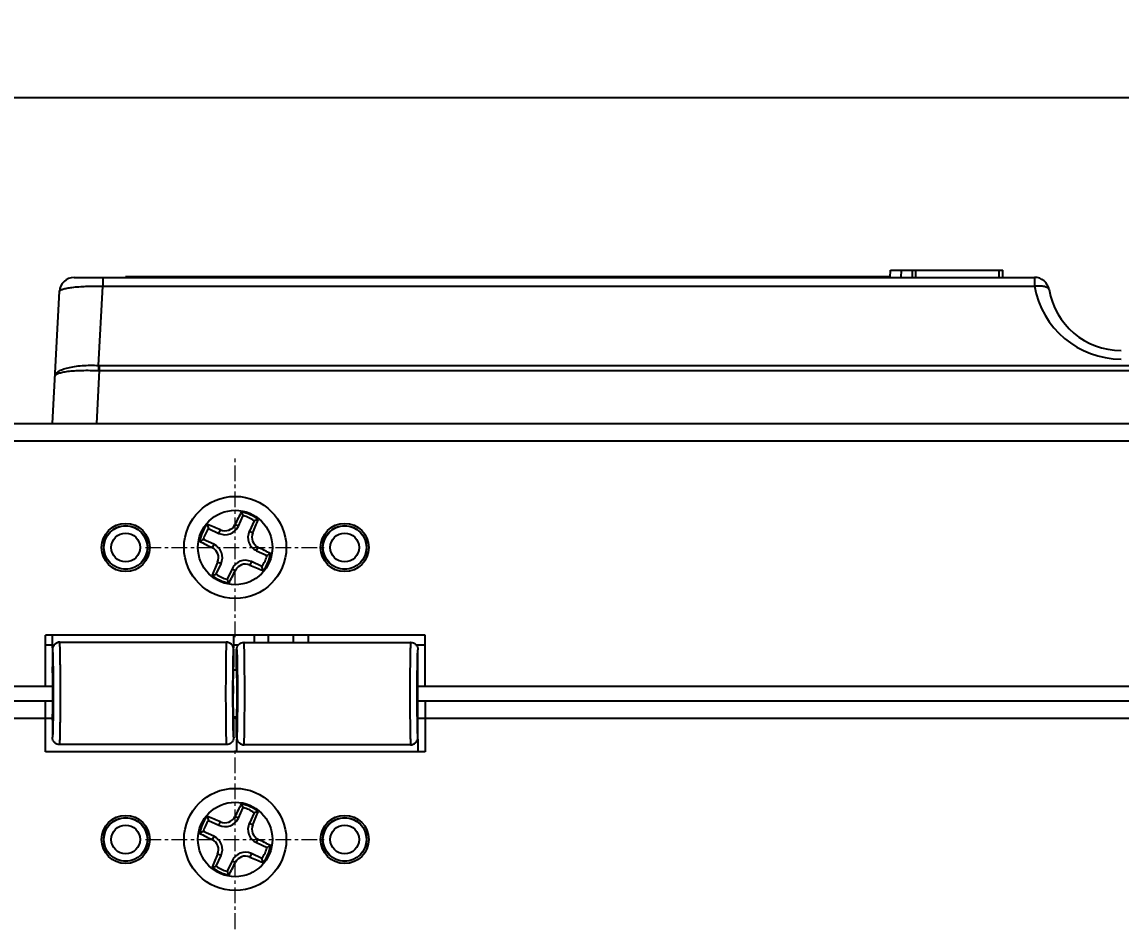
# Model space of a CAD drawing. Header units: millimetres. Extents: x 12659 to 13466, y -343 to 215.
# Drawn here: x 12935.6 to 13010.9, y -73.4 to -11.3 of the extents above; entities that cross this region are included whole.
import ezdxf

# ---------------------------------------------------------------- set-up
doc = ezdxf.new("R2010")
doc.units = ezdxf.units.MM
doc.header["$PDMODE"] = 3
doc.header["$PDSIZE"] = 1
doc.linetypes.add('CENTER', pattern=[17.8, 10.75, -2.35, 2.35, -2.35])
doc.linetypes.add('CENTERX2', pattern=[101.6, 63.5, -12.7, 12.7, -12.7])
doc.layers.get('0').update_dxf_attribs({"linetype": 'CONTINUOUS'})
doc.layers.get('Defpoints').update_dxf_attribs({"linetype": 'CONTINUOUS'})
doc.layers.add('3', color=112, linetype='CENTERX2', lineweight=15)
doc.layers.add('Dim', color=1, linetype='CONTINUOUS')
doc.styles.add('OMI-1', font='arial.ttf', dxfattribs={"oblique": 1})
doc.dimstyles.new('1', dxfattribs={"dimtxt": 4, "dimasz": 2.5, "dimexe": 0.8, "dimexo": 0.3, "dimgap": 0.5, "dimtad": 1, "dimtoh": 1, "dimdec": 1, "dimzin": 0, "dimdsep": 46, "dimtxsty": 'OMI-1', "dimcen": 0, "dimclrd": 256, "dimclre": 256, "dimclrt": 256, "dimadec": 0, "dimazin": 0, "dimtfac": 0.8, "dimtdec": 1, "dimtix": 1, "dimtmove": 0, "dimatfit": 3, "dimfxl": 1, "dimtolj": 1, "dimtzin": 0, "dimarcsym": 0})

# ---------------------------------------------------------------- blocks, each defined once
blk = doc.blocks.new('*D6276')
at = {"layer": 'Defpoints', "color": 0}
for p in [(13219.722, -16.444), (12890.722, -39.973), (13219.722, -39.973)]:
    blk.add_point(p, dxfattribs=at)
at = {"layer": 'Dim', "linetype": 'Continuous', "lineweight": -2, "ltscale": 0.1}
for p, q in [((12890.722, -39.673), (12890.722, -15.644)), ((13219.722, -39.673), (13219.722, -15.644))]:
    blk.add_line(p, q, dxfattribs=at)
at = {"layer": 'Dim', "lineweight": -2, "ltscale": 0.1}
blk.add_line((12893.222, -16.444), (13217.222, -16.444), dxfattribs=at)
at = {"layer": 'Dim'}
for points in [[(12893.222, -16.027), (12893.222, -16.86), (12890.722, -16.444)], [(13217.222, -16.86), (13217.222, -16.027), (13219.722, -16.444)]]:
    blk.add_solid(points, dxfattribs=at)
at = {"layer": 'Dim', "insert": (13055.222, -13.9), "char_height": 4, "attachment_point": 5, "style": 'OMI-1'}
blk.add_mtext('\\A1;329.0', dxfattribs=at)

msp = doc.modelspace()

# ---------------------------------------------------------------- linework, layer by layer
at = {"color": 7, "linetype": 'Continuous'}
for p, q in [((12995.081, -28.773), (12995.09, -28.273)), ((12995.09, -28.273), (13002.788, -28.273)), ((12995.84, -28.773), (12995.849, -28.273)), ((12996.599, -28.773), (12996.608, -28.273)), ((12996.825, -28.773), (12996.834, -28.273)), ((13002.544, -28.773), (13002.535, -28.273)), ((13002.797, -28.773), (13002.788, -28.273)), ((12939.195, -28.773), (13004.968, -28.773)), ((12941.155, -28.773), (12941.155, -29.366)), ((12942.722, -28.723), (12942.722, -28.773)), ((12995.081, -28.723), (12942.722, -28.723)), ((12994.722, -28.723), (12994.722, -28.773)), ((13004.968, -28.773), (13004.968, -29.366)), ((12937.722, -38.773), (12938.197, -29.721)), ((12940.871, -34.803), (12941.155, -29.366)), ((12941.155, -29.366), (13004.968, -29.366)), ((12940.908, -35.158), (12940.718, -38.773)), ((12940.908, -34.804), (12940.908, -35.158)), ((12940.908, -34.804), (13104.551, -34.804)), ((12940.908, -35.158), (13104.551, -35.158)), ((12891.922, -38.773), (13218.522, -38.773)), ((12890.722, -39.973), (13219.722, -39.973)), ((12950.44, -45.816), (12950.774, -45.092)), ((12950.44, -45.816), (12950.205, -45.707)), ((12951.526, -45.44), (12951.192, -46.163)), ((12948.389, -45.969), (12949.112, -46.304)), ((12949.112, -46.304), (12949.221, -46.069)), ((12951.192, -46.163), (12951.426, -46.272)), ((12948.765, -47.056), (12948.041, -46.721)), ((12948.765, -47.056), (12948.656, -47.29)), ((12951.68, -47.491), (12951.788, -47.256)), ((12951.68, -47.491), (12952.404, -47.825)), ((12948.918, -49.107), (12949.253, -48.383)), ((12949.253, -48.383), (12949.018, -48.275)), ((12950.005, -48.731), (12949.67, -49.454)), ((12950.005, -48.731), (12950.239, -48.839)), ((12951.332, -48.243), (12951.224, -48.477)), ((12952.056, -48.577), (12951.332, -48.243)), ((12937.222, -56.773), (12937.222, -53.273)), ((12963.222, -53.273), (12937.222, -53.273)), ((12937.722, -54.143), (12937.722, -53.273)), ((12950.105, -53.273), (12950.105, -54.143)), ((12951.556, -53.773), (12951.556, -53.273)), ((12952.472, -53.273), (12952.472, -53.773)), ((12954.223, -53.773), (12954.223, -53.273)), ((12955.223, -53.273), (12955.223, -53.773)), ((12963.222, -56.773), (12963.222, -53.273)), ((12937.722, -53.973), (12937.222, -53.973)), ((12937.851, -53.92), (12937.869, -53.902)), ((12938.223, -53.756), (12938.205, -53.773)), ((12949.622, -53.773), (12938.205, -53.773)), ((12938.223, -53.756), (12949.605, -53.756)), ((12949.622, -53.773), (12949.605, -53.756)), ((12949.958, -53.902), (12949.976, -53.92)), ((12950.423, -53.973), (12950.105, -53.973)), ((12950.822, -53.773), (12962.24, -53.773)), ((12963.222, -53.973), (12962.639, -53.973)), ((12937.705, -54.273), (12937.705, -55.448)), ((12950.122, -55.448), (12950.122, -54.273)), ((12950.322, -55.673), (12950.322, -54.273)), ((12962.74, -60.273), (12962.74, -54.273)), ((12950.08, -55.46), (12950.081, -55.447)), ((12950.08, -55.46), (12950.081, -55.447)), ((12950.335, -55.673), (12950.107, -55.673)), ((12950.367, -55.672), (12950.367, -55.687)), ((12950.367, -55.672), (12950.367, -55.687)), ((12893.122, -56.773), (12937.735, -56.773)), ((12962.74, -56.773), (13147.735, -56.773)), ((12893.622, -57.773), (12937.735, -57.773)), ((12937.222, -61.273), (12937.222, -57.773)), ((12962.74, -57.773), (13147.735, -57.773)), ((12963.222, -57.773), (12963.222, -61.273)), ((12893.622, -58.973), (12937.705, -58.973)), ((12937.705, -59.098), (12937.705, -60.273)), ((12950.081, -59.099), (12950.08, -59.089)), ((12950.081, -59.099), (12950.08, -59.089)), ((12950.107, -58.873), (12950.335, -58.873)), ((12950.122, -58.973), (12950.322, -58.973)), ((12950.122, -60.273), (12950.122, -59.098)), ((12950.322, -60.273), (12950.322, -58.873)), ((12950.367, -58.858), (12950.367, -58.874)), ((12950.367, -58.858), (12950.367, -58.874)), ((12962.74, -58.973), (13147.705, -58.973)), ((12949.622, -60.773), (12938.205, -60.773)), ((12950.34, -61.273), (12950.34, -60.404)), ((12950.486, -60.644), (12950.469, -60.627)), ((12950.823, -60.773), (12950.84, -60.791)), ((12950.823, -60.773), (12962.24, -60.773)), ((12962.222, -60.791), (12950.84, -60.791)), ((12962.222, -60.791), (12962.24, -60.773)), ((12962.593, -60.627), (12962.576, -60.644)), ((12962.722, -60.403), (12962.722, -61.273)), ((12963.222, -61.273), (12937.222, -61.273)), ((12950.44, -65.816), (12950.774, -65.092)), ((12951.526, -65.44), (12951.192, -66.163)), ((12948.389, -65.969), (12949.112, -66.304)), ((12949.112, -66.304), (12949.221, -66.069)), ((12950.44, -65.816), (12950.205, -65.707)), ((12951.192, -66.163), (12951.426, -66.272)), ((12948.765, -67.056), (12948.041, -66.721)), ((12948.765, -67.056), (12948.656, -67.29)), ((12951.68, -67.491), (12951.788, -67.256)), ((12951.68, -67.491), (12952.404, -67.825)), ((12948.918, -69.107), (12949.253, -68.383)), ((12949.253, -68.383), (12949.018, -68.275)), ((12951.332, -68.243), (12951.224, -68.477)), ((12952.056, -68.577), (12951.332, -68.243)), ((12950.005, -68.731), (12949.67, -69.454)), ((12950.005, -68.731), (12950.239, -68.839))]:
    msp.add_line(p, q, dxfattribs=at)
for centre, radius in [((12950.222, -47.273), 3.5), ((12950.222, -47.273), 2.55), ((12942.722, -47.273), 1.65), ((12942.722, -47.273), 1.5), ((12942.722, -47.273), 1.486), ((12957.722, -47.273), 1.65), ((12957.722, -47.273), 1.5), ((12957.722, -47.273), 1.486), ((12942.722, -47.273), 0.986), ((12957.722, -47.273), 0.986), ((12950.222, -67.273), 3.5), ((12950.222, -67.273), 2.55), ((12942.722, -67.273), 1.65), ((12942.722, -67.273), 1.5), ((12942.722, -67.273), 1.486), ((12957.722, -67.273), 1.65), ((12957.722, -67.273), 1.5), ((12957.722, -67.273), 1.486), ((12942.722, -67.273), 0.986), ((12957.722, -67.273), 0.986)]:
    msp.add_circle(centre, radius, dxfattribs=at)
for centre, radius, start, end in [((12939.195, -29.773), 1, 90, 177), ((13004.968, -29.773), 1, 9.59407, 90), ((13010.885, -28.366), 6, 189.59542, 269.99868), ((13010.885, -28.773), 5, 189.59407, 270), ((12983.265, -37.202), 42.463, 176.76122, 177.23878), ((12940.939, -33.376), 1.782, 267.2145, 269.00391), ((12994.708, -67.761), 49.668, 152.5132, 153.63856), ((12944.027, -48.311), 7.476, 25.50833, 27.68957), ((12950.222, -47.273), 2.472, 50.26911, 80.11284), ((12950.222, -47.273), 2.25, 54.58261, 75.79935), ((12950.222, -47.273), 2.472, 140.26911, 170.11284), ((12929.824, -91.189), 49.113, 66.73704, 67.87511), ((12955.614, -44.05), 7.476, 192.69239, 194.87362), ((12949.532, -45.396), 1, 245.19098, 335.19098), ((12949.522, -45.369), 0.762, 246.73417, 333.64778), ((12906.306, -26.874), 49.113, 336.73704, 337.87511), ((12953.445, -52.665), 7.476, 102.69239, 104.87362), ((12950.222, -47.273), 2.25, 144.58261, 165.79935), ((12952.099, -46.583), 1, 155.19098, 245.19098), ((12952.127, -46.573), 0.762, 156.73414, 243.64782), ((12951.261, -53.469), 7.476, 115.50833, 117.68957), ((12970.71, -2.788), 49.668, 242.5132, 243.63856), ((12948.318, -47.974), 0.762, 336.73517, 63.64678), ((12948.345, -47.963), 1, 335.19098, 65.19098), ((12929.734, -91.759), 49.668, 62.5132, 63.63856), ((12950.913, -49.15), 1, 65.19098, 155.19098), ((12950.222, -47.273), 2.25, 324.58261, 345.79935), ((12950.222, -47.273), 2.472, 320.26911, 350.11284), ((12949.184, -41.078), 7.476, 295.50833, 297.68957), ((12994.139, -67.672), 49.113, 156.73704, 157.87511), ((12905.737, -26.785), 49.668, 332.5132, 333.63856), ((12950.923, -49.178), 0.762, 66.73527, 153.64672), ((12970.621, -3.357), 49.113, 246.73704, 247.87511), ((12944.83, -50.496), 7.476, 12.69239, 14.87362), ((12946.999, -41.881), 7.476, 282.69239, 284.87362), ((12950.222, -47.273), 2.472, 230.26911, 260.11284), ((12950.222, -47.273), 2.25, 234.58261, 255.79935), ((12956.418, -46.235), 7.476, 205.50833, 207.68957), ((12938.207, -54.274), 0.502, 164.90413, 179.96978), ((12938.205, -54.273), 0.5, 134.99891, 164.86464), ((12938.205, -54.274), 0.501, 127.61699, 134.98935), ((12938.205, -54.273), 0.5, 90.0041, 127.62614), ((12949.622, -54.273), 0.5, 52.60263, 89.99582), ((12949.622, -54.274), 0.501, 45.00986, 52.61181), ((12949.622, -54.273), 0.5, 15.15946, 45.00126), ((12949.62, -54.274), 0.502, 0.03099, 15.11957), ((13051.804, -57.272), 101.714, 179.70351, 180.00087), ((13053.459, -57.273), 103.369, 179.80355, 180.00017), ((12950.825, -60.273), 0.502, 180.03099, 195.11957), ((12950.822, -60.273), 0.5, 195.15946, 225.00126), ((12950.823, -60.272), 0.501, 225.00986, 232.61181), ((12950.823, -60.273), 0.5, 232.60263, 269.99582), ((12962.239, -60.273), 0.5, 270.0041, 307.62614), ((12962.239, -60.272), 0.501, 307.61699, 314.98935), ((12962.24, -60.273), 0.5, 314.99891, 344.86464), ((12962.237, -60.273), 0.502, 344.90413, 359.96978), ((12994.708, -87.761), 49.668, 152.5132, 153.63856), ((12944.027, -68.311), 7.476, 25.50833, 27.68957), ((12950.222, -67.273), 2.472, 50.26911, 80.11284), ((12950.222, -67.273), 2.25, 54.58261, 75.79935), ((12906.306, -46.874), 49.113, 336.73704, 337.87511), ((12953.445, -72.665), 7.476, 102.69239, 104.87362), ((12950.222, -67.273), 2.472, 140.26911, 170.11284), ((12950.222, -67.273), 2.25, 144.58261, 165.79935), ((12929.824, -111.189), 49.113, 66.73704, 67.87511), ((12955.614, -64.05), 7.476, 192.69239, 194.87362), ((12949.532, -65.396), 1, 245.19098, 335.19098), ((12949.522, -65.369), 0.762, 246.73417, 333.64778), ((12952.099, -66.583), 1, 155.19098, 245.19098), ((12951.261, -73.469), 7.476, 115.50833, 117.68957), ((12970.71, -22.788), 49.668, 242.5132, 243.63856), ((12952.127, -66.573), 0.762, 156.73414, 243.64782), ((12948.318, -67.974), 0.762, 336.73517, 63.64678), ((12948.345, -67.963), 1, 335.19098, 65.19098), ((12929.734, -111.759), 49.668, 62.5132, 63.63856), ((12950.222, -67.273), 2.472, 320.26911, 350.11284), ((12949.184, -61.078), 7.476, 295.50833, 297.68957), ((12994.139, -87.672), 49.113, 156.73704, 157.87511), ((12950.913, -69.15), 1, 65.19098, 155.19098), ((12950.923, -69.178), 0.762, 66.73527, 153.64672), ((12970.621, -23.357), 49.113, 246.73704, 247.87511), ((12950.222, -67.273), 2.25, 324.58261, 345.79935), ((12946.999, -61.881), 7.476, 282.69239, 284.87362), ((12950.222, -67.273), 2.472, 230.26911, 260.11284), ((12950.222, -67.273), 2.25, 234.58261, 255.79935), ((12905.737, -46.785), 49.668, 332.5132, 333.63856), ((12944.83, -70.496), 7.476, 12.69239, 14.87362), ((12956.418, -66.235), 7.476, 205.50833, 207.68957)]:
    msp.add_arc(centre, radius, start, end, dxfattribs=at)
for centre, major_axis, ratio, start_param, end_param in [((12938.222, -54.256), (-0.354, -0.354), 0.999695, 3.926839, 4.712389), ((12949.605, -54.256), (-0.354, 0.354), 0.999695, 4.712389, 5.497939), ((12937.705, -57.273), (0, 1.825), 0.017455, 3.141593, 6.283185), ((12950.322, -57.273), (0, 1.75), 0.017455, -2.724537, -0.417055), ((12950.84, -60.291), (0.354, -0.354), 0.999695, 4.712389, 5.497939), ((12962.222, -60.291), (0.354, 0.354), 0.999695, 3.926839, 4.712389)]:
    msp.add_ellipse(centre, major_axis=major_axis, ratio=ratio, start_param=start_param, end_param=end_param, dxfattribs=at)
for points, knots in [([(13004.968, -29.366), (13005.088, -29.35), (13005.32, -29.336), (13005.653, -29.362), (13005.933, -29.48), (13005.954, -29.607)], [0, 0, 0, 0, 0.342118, 0.637997, 1, 1, 1, 1]), ([(12938.197, -29.721), (12938.198, -29.689), (12938.25, -29.643), (12938.329, -29.605), (12938.473, -29.553), (12938.715, -29.5), (12939.244, -29.423), (12940.068, -29.369), (12940.772, -29.361), (12941.155, -29.366)], [0, 0, 0, 0, 0.031411, 0.057161, 0.090686, 0.181358, 0.302322, 0.620218, 1, 1, 1, 1]), ([(12937.892, -35.528), (12937.896, -35.469), (12937.956, -35.336), (12938.147, -35.186), (12938.428, -35.055), (12938.797, -34.946), (12939.243, -34.863), (12939.941, -34.789), (12940.493, -34.786), (12940.871, -34.803)], [0, 0, 0, 0, 0.055372, 0.127632, 0.223614, 0.343989, 0.486364, 0.646652, 1, 1, 1, 1]), ([(12937.892, -35.529), (12937.894, -35.49), (12937.943, -35.431), (12938.03, -35.38), (12938.177, -35.317), (12938.424, -35.255), (12938.788, -35.198), (12939.23, -35.158), (12939.927, -35.129), (12940.475, -35.138), (12940.852, -35.156)], [0, 0, 0, 0, 0.037816, 0.065627, 0.100775, 0.193608, 0.315231, 0.462066, 0.629121, 1, 1, 1, 1]), ([(12938.257, -57.273), (12938.257, -57.046), (12938.257, -56.6), (12938.254, -56.05), (12938.251, -55.63), (12938.249, -55.336), (12938.246, -55.06), (12938.242, -54.806), (12938.238, -54.577), (12938.234, -54.374), (12938.23, -54.199), (12938.226, -54.071), (12938.223, -53.984), (12938.22, -53.93), (12938.218, -53.883), (12938.215, -53.845), (12938.213, -53.815), (12938.211, -53.794), (12938.208, -53.781), (12938.207, -53.775), (12938.206, -53.773), (12938.205, -53.773)], [0, 0, 0, 0, 0.194697, 0.382101, 0.470803, 0.55505, 0.63402, 0.70679, 0.772472, 0.830568, 0.880713, 0.922542, 0.940226, 0.955698, 0.968916, 0.979841, 0.988432, 0.994654, 0.99848, 0.999503, 1, 1, 1, 1]), ([(12949.622, -53.773), (12949.622, -53.773), (12949.62, -53.775), (12949.619, -53.781), (12949.616, -53.794), (12949.614, -53.815), (12949.612, -53.845), (12949.609, -53.883), (12949.607, -53.93), (12949.604, -53.984), (12949.601, -54.071), (12949.597, -54.199), (12949.593, -54.374), (12949.589, -54.577), (12949.585, -54.806), (12949.582, -55.06), (12949.579, -55.336), (12949.576, -55.63), (12949.573, -56.05), (12949.571, -56.6), (12949.569, -57.273), (12949.571, -57.946), (12949.573, -58.496), (12949.576, -58.917), (12949.579, -59.211), (12949.582, -59.486), (12949.585, -59.74), (12949.589, -59.969), (12949.593, -60.172), (12949.597, -60.347), (12949.601, -60.475), (12949.604, -60.563), (12949.607, -60.617), (12949.609, -60.663), (12949.612, -60.701), (12949.614, -60.731), (12949.616, -60.753), (12949.619, -60.766), (12949.62, -60.771), (12949.622, -60.773), (12949.622, -60.773)], [0, 0, 0, 0, 0.000248, 0.00076, 0.002673, 0.005784, 0.01008, 0.015542, 0.022151, 0.029887, 0.038729, 0.059644, 0.084716, 0.113764, 0.146605, 0.18299, 0.222475, 0.264599, 0.30895, 0.402651, 0.5, 0.597349, 0.69105, 0.735401, 0.777525, 0.81701, 0.853395, 0.886236, 0.915284, 0.940356, 0.961271, 0.970113, 0.977849, 0.984458, 0.98992, 0.994216, 0.997327, 0.99924, 0.999752, 1, 1, 1, 1]), ([(12950.322, -54.273), (12950.322, -54.208), (12950.348, -54.077), (12950.46, -53.91), (12950.626, -53.799), (12950.757, -53.773), (12950.822, -53.773)], [0, 0, 0, 0, 0.24999, 0.499999, 0.750009, 1, 1, 1, 1]), ([(12950.822, -60.773), (12950.823, -60.773), (12950.824, -60.771), (12950.826, -60.766), (12950.828, -60.753), (12950.83, -60.731), (12950.833, -60.701), (12950.835, -60.663), (12950.838, -60.617), (12950.84, -60.563), (12950.844, -60.475), (12950.848, -60.347), (12950.852, -60.172), (12950.856, -59.969), (12950.86, -59.74), (12950.863, -59.486), (12950.866, -59.211), (12950.869, -58.917), (12950.872, -58.496), (12950.874, -57.946), (12950.875, -57.273), (12950.874, -56.6), (12950.872, -56.05), (12950.869, -55.63), (12950.866, -55.336), (12950.863, -55.06), (12950.86, -54.806), (12950.856, -54.577), (12950.852, -54.374), (12950.848, -54.199), (12950.844, -54.071), (12950.84, -53.984), (12950.838, -53.93), (12950.835, -53.883), (12950.833, -53.845), (12950.83, -53.815), (12950.828, -53.794), (12950.826, -53.781), (12950.824, -53.775), (12950.823, -53.773), (12950.822, -53.773)], [0, 0, 0, 0, 0.000248, 0.00076, 0.002673, 0.005784, 0.01008, 0.015542, 0.022151, 0.029887, 0.038729, 0.059644, 0.084716, 0.113764, 0.146605, 0.18299, 0.222475, 0.264599, 0.30895, 0.402651, 0.5, 0.597349, 0.69105, 0.735401, 0.777525, 0.81701, 0.853395, 0.886236, 0.915284, 0.940356, 0.961271, 0.970113, 0.977849, 0.984458, 0.98992, 0.994216, 0.997327, 0.99924, 0.999752, 1, 1, 1, 1]), ([(12962.24, -53.773), (12962.239, -53.773), (12962.238, -53.775), (12962.236, -53.781), (12962.234, -53.794), (12962.232, -53.815), (12962.229, -53.845), (12962.227, -53.883), (12962.224, -53.93), (12962.222, -53.984), (12962.218, -54.071), (12962.215, -54.199), (12962.21, -54.374), (12962.206, -54.577), (12962.202, -54.806), (12962.199, -55.06), (12962.196, -55.336), (12962.193, -55.63), (12962.19, -56.05), (12962.188, -56.6), (12962.187, -57.046), (12962.187, -57.273)], [0, 0, 0, 0, 0.000497, 0.00152, 0.005346, 0.011568, 0.020159, 0.031084, 0.044302, 0.059774, 0.077458, 0.119287, 0.169432, 0.227528, 0.29321, 0.36598, 0.44495, 0.529197, 0.617899, 0.805303, 1, 1, 1, 1]), ([(12962.24, -53.773), (12962.305, -53.773), (12962.436, -53.799), (12962.602, -53.91), (12962.714, -54.077), (12962.74, -54.208), (12962.74, -54.273)], [0, 0, 0, 0, 0.249991, 0.500001, 0.75001, 1, 1, 1, 1]), ([(12962.24, -53.773), (12962.305, -53.773), (12962.436, -53.799), (12962.602, -53.91), (12962.714, -54.077), (12962.74, -54.208), (12962.74, -54.273)], [0, 0, 0, 0, 0.249991, 0.500001, 0.75001, 1, 1, 1, 1]), ([(12937.705, -54.273), (12937.705, -54.273), (12937.707, -54.275), (12937.709, -54.281), (12937.712, -54.295), (12937.714, -54.319), (12937.717, -54.353), (12937.72, -54.397), (12937.723, -54.45), (12937.726, -54.512), (12937.729, -54.613), (12937.734, -54.761), (12937.739, -54.962), (12937.743, -55.194), (12937.745, -55.359), (12937.747, -55.446)], [0, 0, 0, 0, 0.001539, 0.004756, 0.017201, 0.037888, 0.066841, 0.103973, 0.149164, 0.202281, 0.263139, 0.407277, 0.579699, 0.778149, 1, 1, 1, 1]), ([(12937.705, -54.273), (12937.705, -54.273), (12937.707, -54.275), (12937.709, -54.281), (12937.712, -54.295), (12937.714, -54.319), (12937.717, -54.353), (12937.72, -54.397), (12937.723, -54.45), (12937.726, -54.512), (12937.729, -54.613), (12937.734, -54.761), (12937.739, -54.962), (12937.743, -55.194), (12937.745, -55.359), (12937.747, -55.446)], [0, 0, 0, 0, 0.001539, 0.004756, 0.017201, 0.037888, 0.066841, 0.103973, 0.149164, 0.202281, 0.26314, 0.407277, 0.579699, 0.778149, 1, 1, 1, 1]), ([(12950.081, -55.447), (12950.082, -55.36), (12950.084, -55.195), (12950.089, -54.963), (12950.093, -54.761), (12950.098, -54.613), (12950.102, -54.512), (12950.104, -54.45), (12950.107, -54.397), (12950.11, -54.353), (12950.113, -54.319), (12950.115, -54.295), (12950.118, -54.281), (12950.12, -54.275), (12950.122, -54.273), (12950.122, -54.273)], [0, 0, 0, 0, 0.221843, 0.420284, 0.592702, 0.736836, 0.797703, 0.850821, 0.896013, 0.933149, 0.962106, 0.9828, 0.995251, 0.998466, 1, 1, 1, 1]), ([(12950.081, -55.447), (12950.082, -55.36), (12950.084, -55.195), (12950.089, -54.963), (12950.093, -54.761), (12950.098, -54.613), (12950.102, -54.512), (12950.104, -54.45), (12950.107, -54.397), (12950.11, -54.353), (12950.113, -54.319), (12950.115, -54.295), (12950.118, -54.281), (12950.12, -54.275), (12950.122, -54.273), (12950.122, -54.273)], [0, 0, 0, 0, 0.221843, 0.420284, 0.592702, 0.736836, 0.797703, 0.850821, 0.896013, 0.933149, 0.962106, 0.9828, 0.995251, 0.998466, 1, 1, 1, 1]), ([(12950.322, -54.273), (12950.323, -54.273), (12950.325, -54.275), (12950.327, -54.283), (12950.33, -54.3), (12950.333, -54.329), (12950.336, -54.37), (12950.339, -54.423), (12950.342, -54.487), (12950.345, -54.562), (12950.349, -54.683), (12950.354, -54.86), (12950.359, -55.1), (12950.363, -55.375), (12950.366, -55.57), (12950.367, -55.672)], [0, 0, 0, 0, 0.001462, 0.00469, 0.017318, 0.03833, 0.067699, 0.10531, 0.151031, 0.204697, 0.26608, 0.411011, 0.58353, 0.780916, 1, 1, 1, 1]), ([(12950.322, -54.273), (12950.323, -54.273), (12950.325, -54.275), (12950.327, -54.283), (12950.33, -54.3), (12950.333, -54.329), (12950.336, -54.37), (12950.339, -54.423), (12950.342, -54.487), (12950.345, -54.562), (12950.349, -54.683), (12950.354, -54.86), (12950.359, -55.1), (12950.363, -55.375), (12950.366, -55.57), (12950.367, -55.672)], [0, 0, 0, 0, 0.001462, 0.00469, 0.017318, 0.03833, 0.067699, 0.10531, 0.151031, 0.204697, 0.26608, 0.411011, 0.58353, 0.780916, 1, 1, 1, 1]), ([(12962.687, -57.273), (12962.687, -57.078), (12962.688, -56.694), (12962.691, -56.138), (12962.695, -55.698), (12962.699, -55.373), (12962.702, -55.156), (12962.706, -54.958), (12962.71, -54.784), (12962.715, -54.633), (12962.719, -54.508), (12962.723, -54.42), (12962.727, -54.364), (12962.729, -54.332), (12962.732, -54.307), (12962.734, -54.289), (12962.736, -54.28), (12962.738, -54.273), (12962.74, -54.273)], [0, 0, 0, 0, 0.195325, 0.383104, 0.55612, 0.634972, 0.707684, 0.773563, 0.831963, 0.882329, 0.924172, 0.957097, 0.970113, 0.980791, 0.989104, 0.995043, 0.998625, 1, 1, 1, 1]), ([(12962.687, -57.273), (12962.687, -57.078), (12962.688, -56.694), (12962.691, -56.138), (12962.695, -55.698), (12962.699, -55.373), (12962.702, -55.156), (12962.706, -54.958), (12962.71, -54.784), (12962.715, -54.633), (12962.719, -54.508), (12962.723, -54.42), (12962.727, -54.364), (12962.729, -54.332), (12962.732, -54.307), (12962.734, -54.289), (12962.736, -54.28), (12962.738, -54.273), (12962.74, -54.273)], [0, 0, 0, 0, 0.195325, 0.383104, 0.55612, 0.634972, 0.707684, 0.773563, 0.831963, 0.882329, 0.924172, 0.957097, 0.970113, 0.980791, 0.989104, 0.995043, 0.998625, 1, 1, 1, 1]), ([(12937.747, -55.446), (12937.748, -55.583), (12937.755, -56.192), (12937.757, -56.801), (12937.757, -57.273)], [0, 0, 0, 0, 0.22562, 1, 1, 1, 1]), ([(12937.747, -55.446), (12937.748, -55.583), (12937.755, -56.192), (12937.757, -56.801), (12937.757, -57.273)], [0, 0, 0, 0, 0.225621, 1, 1, 1, 1]), ([(12950.07, -57.273), (12950.07, -57.112), (12950.071, -56.507), (12950.075, -55.903), (12950.08, -55.46)], [0, 0, 0, 0, 0.267283, 1, 1, 1, 1]), ([(12950.091, -56.918), (12950.092, -56.677), (12950.095, -56.262), (12950.101, -55.846), (12950.107, -55.673)], [0, 0, 0, 0, 0.581407, 1, 1, 1, 1]), ([(12950.092, -56.745), (12950.093, -56.538), (12950.096, -56.18), (12950.102, -55.823), (12950.107, -55.673)], [0, 0, 0, 0, 0.579725, 1, 1, 1, 1]), ([(12950.107, -55.673), (12950.109, -55.625), (12950.111, -55.562), (12950.115, -55.49), (12950.118, -55.466), (12950.119, -55.457)], [0, 0, 0, 0, 0.662423, 0.872917, 1, 1, 1, 1]), ([(12950.107, -55.673), (12950.109, -55.625), (12950.111, -55.562), (12950.115, -55.49), (12950.118, -55.466), (12950.119, -55.457)], [0, 0, 0, 0, 0.662431, 0.872923, 1, 1, 1, 1]), ([(12950.119, -55.457), (12950.12, -55.455), (12950.12, -55.452), (12950.121, -55.448), (12950.122, -55.448)], [0, 0, 0, 0, 0.715484, 1, 1, 1, 1]), ([(12950.119, -55.457), (12950.119, -55.456), (12950.12, -55.453), (12950.12, -55.45), (12950.122, -55.449)], [0, 0, 0, 0, 0.35589, 1, 1, 1, 1]), ([(12950.122, -55.449), (12950.122, -55.449), (12950.122, -55.448), (12950.122, -55.448), (12950.122, -55.448)], [0, 0, 0, 0, 0.576543, 1, 1, 1, 1]), ([(12950.367, -55.687), (12950.373, -56.215), (12950.377, -57.272), (12950.373, -58.33), (12950.367, -58.858)], [0, 0, 0, 0, 0.499963, 1, 1, 1, 1]), ([(12950.367, -55.687), (12950.373, -56.215), (12950.377, -57.272), (12950.373, -58.33), (12950.367, -58.858)], [0, 0, 0, 0, 0.499963, 1, 1, 1, 1]), ([(12937.757, -57.273), (12937.757, -57.436), (12937.756, -58.045), (12937.753, -58.654), (12937.747, -59.101)], [0, 0, 0, 0, 0.267599, 1, 1, 1, 1]), ([(12937.757, -57.273), (12937.757, -57.436), (12937.756, -58.045), (12937.753, -58.654), (12937.747, -59.101)], [0, 0, 0, 0, 0.267599, 1, 1, 1, 1]), ([(12938.205, -60.773), (12938.206, -60.773), (12938.207, -60.771), (12938.208, -60.766), (12938.211, -60.753), (12938.213, -60.731), (12938.215, -60.701), (12938.218, -60.663), (12938.22, -60.617), (12938.223, -60.563), (12938.226, -60.475), (12938.23, -60.347), (12938.234, -60.172), (12938.238, -59.969), (12938.242, -59.74), (12938.246, -59.486), (12938.249, -59.211), (12938.251, -58.917), (12938.254, -58.496), (12938.257, -57.946), (12938.257, -57.5), (12938.257, -57.273)], [0, 0, 0, 0, 0.000497, 0.00152, 0.005346, 0.011568, 0.020159, 0.031084, 0.044302, 0.059774, 0.077458, 0.119287, 0.169432, 0.227528, 0.29321, 0.36598, 0.44495, 0.529197, 0.617899, 0.805303, 1, 1, 1, 1]), ([(12950.08, -59.089), (12950.079, -58.952), (12950.072, -58.347), (12950.07, -57.742), (12950.07, -57.273)], [0, 0, 0, 0, 0.225984, 1, 1, 1, 1]), ([(12950.08, -59.089), (12950.079, -58.952), (12950.072, -58.347), (12950.07, -57.742), (12950.07, -57.273)], [0, 0, 0, 0, 0.225984, 1, 1, 1, 1]), ([(12950.107, -58.874), (12950.104, -58.778), (12950.099, -58.554), (12950.092, -58.021), (12950.09, -57.583), (12950.09, -57.273)], [0, 0, 0, 0, 0.180241, 0.418836, 1, 1, 1, 1]), ([(12950.107, -58.874), (12950.104, -58.778), (12950.099, -58.554), (12950.092, -58.021), (12950.09, -57.583), (12950.09, -57.273)], [0, 0, 0, 0, 0.18024, 0.418836, 1, 1, 1, 1]), ([(12962.187, -57.273), (12962.187, -57.5), (12962.188, -57.946), (12962.19, -58.496), (12962.193, -58.917), (12962.196, -59.211), (12962.199, -59.486), (12962.202, -59.74), (12962.206, -59.969), (12962.21, -60.172), (12962.215, -60.347), (12962.218, -60.475), (12962.222, -60.563), (12962.224, -60.617), (12962.227, -60.663), (12962.229, -60.701), (12962.232, -60.731), (12962.234, -60.753), (12962.236, -60.766), (12962.238, -60.771), (12962.239, -60.773), (12962.24, -60.773)], [0, 0, 0, 0, 0.194697, 0.382101, 0.470803, 0.55505, 0.63402, 0.70679, 0.772472, 0.830568, 0.880713, 0.922542, 0.940226, 0.955698, 0.968916, 0.979841, 0.988432, 0.994654, 0.99848, 0.999503, 1, 1, 1, 1]), ([(12962.74, -60.273), (12962.738, -60.273), (12962.736, -60.267), (12962.734, -60.258), (12962.732, -60.239), (12962.729, -60.215), (12962.727, -60.183), (12962.723, -60.126), (12962.719, -60.038), (12962.715, -59.913), (12962.71, -59.763), (12962.706, -59.588), (12962.702, -59.391), (12962.699, -59.173), (12962.695, -58.848), (12962.691, -58.409), (12962.688, -57.852), (12962.687, -57.469), (12962.687, -57.273)], [0, 0, 0, 0, 0.001375, 0.004957, 0.010896, 0.019209, 0.029887, 0.042903, 0.075828, 0.117671, 0.168037, 0.226438, 0.292316, 0.365029, 0.44388, 0.616896, 0.804675, 1, 1, 1, 1]), ([(12962.74, -60.273), (12962.738, -60.273), (12962.736, -60.267), (12962.734, -60.258), (12962.732, -60.239), (12962.729, -60.215), (12962.727, -60.183), (12962.723, -60.126), (12962.719, -60.038), (12962.715, -59.913), (12962.71, -59.763), (12962.706, -59.588), (12962.702, -59.391), (12962.699, -59.173), (12962.695, -58.848), (12962.691, -58.409), (12962.688, -57.852), (12962.687, -57.469), (12962.687, -57.273)], [0, 0, 0, 0, 0.001375, 0.004957, 0.010896, 0.019209, 0.029887, 0.042903, 0.075828, 0.117671, 0.168037, 0.226438, 0.292316, 0.365029, 0.44388, 0.616896, 0.804675, 1, 1, 1, 1]), ([(12937.747, -59.101), (12937.745, -59.187), (12937.743, -59.352), (12937.739, -59.584), (12937.734, -59.786), (12937.729, -59.933), (12937.726, -60.034), (12937.723, -60.097), (12937.72, -60.15), (12937.717, -60.193), (12937.714, -60.227), (12937.712, -60.251), (12937.709, -60.265), (12937.707, -60.272), (12937.705, -60.273), (12937.705, -60.273)], [0, 0, 0, 0, 0.221851, 0.420301, 0.592723, 0.73686, 0.797719, 0.850836, 0.896027, 0.933159, 0.962112, 0.982799, 0.995243, 0.998461, 1, 1, 1, 1]), ([(12937.747, -59.101), (12937.745, -59.187), (12937.743, -59.352), (12937.739, -59.584), (12937.734, -59.786), (12937.729, -59.933), (12937.726, -60.034), (12937.723, -60.097), (12937.72, -60.15), (12937.717, -60.193), (12937.714, -60.227), (12937.712, -60.251), (12937.709, -60.265), (12937.707, -60.272), (12937.705, -60.273), (12937.705, -60.273)], [0, 0, 0, 0, 0.221851, 0.420301, 0.592723, 0.73686, 0.797719, 0.850836, 0.896027, 0.933159, 0.962112, 0.982799, 0.995243, 0.998461, 1, 1, 1, 1]), ([(12950.122, -60.273), (12950.122, -60.273), (12950.12, -60.272), (12950.118, -60.265), (12950.115, -60.251), (12950.113, -60.227), (12950.11, -60.193), (12950.107, -60.15), (12950.104, -60.097), (12950.102, -60.034), (12950.098, -59.933), (12950.093, -59.785), (12950.089, -59.583), (12950.084, -59.351), (12950.082, -59.186), (12950.081, -59.099)], [0, 0, 0, 0, 0.001524, 0.004732, 0.017187, 0.037898, 0.066864, 0.103999, 0.149186, 0.202299, 0.263165, 0.4073, 0.579717, 0.778157, 1, 1, 1, 1]), ([(12950.122, -60.273), (12950.122, -60.273), (12950.12, -60.272), (12950.118, -60.265), (12950.115, -60.251), (12950.113, -60.227), (12950.11, -60.193), (12950.107, -60.15), (12950.104, -60.097), (12950.102, -60.034), (12950.098, -59.933), (12950.093, -59.785), (12950.089, -59.583), (12950.084, -59.351), (12950.082, -59.186), (12950.081, -59.099)], [0, 0, 0, 0, 0.001524, 0.004732, 0.017187, 0.037898, 0.066864, 0.103999, 0.149186, 0.202299, 0.263165, 0.4073, 0.579717, 0.778157, 1, 1, 1, 1]), ([(12950.119, -59.089), (12950.118, -59.08), (12950.115, -59.056), (12950.111, -58.984), (12950.109, -58.922), (12950.107, -58.874)], [0, 0, 0, 0, 0.127107, 0.337598, 1, 1, 1, 1]), ([(12950.119, -59.089), (12950.118, -59.08), (12950.115, -59.056), (12950.111, -58.984), (12950.109, -58.922), (12950.107, -58.874)], [0, 0, 0, 0, 0.1271, 0.33759, 1, 1, 1, 1]), ([(12950.122, -59.098), (12950.121, -59.098), (12950.12, -59.094), (12950.12, -59.092), (12950.119, -59.089)], [0, 0, 0, 0, 0.284516, 1, 1, 1, 1]), ([(12950.122, -59.098), (12950.121, -59.097), (12950.12, -59.095), (12950.12, -59.092), (12950.119, -59.089)], [0, 0, 0, 0, 0.148183, 1, 1, 1, 1]), ([(12950.122, -59.098), (12950.122, -59.098), (12950.122, -59.098), (12950.122, -59.098), (12950.122, -59.098)], [0, 0, 0, 0, 0.421099, 1, 1, 1, 1]), ([(12950.367, -58.874), (12950.366, -58.976), (12950.363, -59.171), (12950.359, -59.446), (12950.354, -59.686), (12950.349, -59.863), (12950.345, -59.985), (12950.342, -60.06), (12950.339, -60.124), (12950.336, -60.176), (12950.333, -60.217), (12950.33, -60.246), (12950.327, -60.264), (12950.325, -60.271), (12950.323, -60.273), (12950.322, -60.273)], [0, 0, 0, 0, 0.219082, 0.416468, 0.588988, 0.733919, 0.795302, 0.848971, 0.894696, 0.932312, 0.961677, 0.982674, 0.995294, 0.998528, 1, 1, 1, 1]), ([(12950.367, -58.874), (12950.366, -58.976), (12950.363, -59.171), (12950.359, -59.446), (12950.354, -59.686), (12950.349, -59.863), (12950.345, -59.985), (12950.342, -60.06), (12950.339, -60.124), (12950.336, -60.176), (12950.333, -60.217), (12950.33, -60.246), (12950.327, -60.264), (12950.325, -60.271), (12950.323, -60.273), (12950.322, -60.273)], [0, 0, 0, 0, 0.219082, 0.416469, 0.588988, 0.733919, 0.795302, 0.848971, 0.894696, 0.932312, 0.961677, 0.982674, 0.995294, 0.998528, 1, 1, 1, 1]), ([(12938.205, -60.773), (12938.14, -60.773), (12938.008, -60.747), (12937.842, -60.636), (12937.731, -60.47), (12937.705, -60.338), (12937.705, -60.273)], [0, 0, 0, 0, 0.249991, 0.500001, 0.75001, 1, 1, 1, 1]), ([(12938.205, -60.773), (12938.14, -60.773), (12938.008, -60.747), (12937.842, -60.636), (12937.731, -60.47), (12937.705, -60.338), (12937.705, -60.273)], [0, 0, 0, 0, 0.249991, 0.500001, 0.75001, 1, 1, 1, 1]), ([(12950.122, -60.273), (12950.122, -60.338), (12950.096, -60.47), (12949.985, -60.636), (12949.819, -60.747), (12949.687, -60.773), (12949.622, -60.773)], [0, 0, 0, 0, 0.24999, 0.499999, 0.750009, 1, 1, 1, 1])]:
    msp.add_open_spline(points, degree=3, knots=knots, dxfattribs=at)
msp.add_open_spline([(12940.871, -34.803), (12940.883, -34.804), (12940.895, -34.804), (12940.908, -34.803)], degree=3, dxfattribs=at)
at = {"layer": '3', "linetype": 'CENTER', "ltscale": 0.1}
for p, q in [((12950.222, -53.408), (12950.222, -41.138)), ((12944.087, -47.273), (12956.357, -47.273)), ((12950.222, -73.408), (12950.222, -61.138)), ((12944.087, -67.273), (12956.357, -67.273))]:
    msp.add_line(p, q, dxfattribs=at)

# ---------------------------------------------------------------- dimensions: what is measured, and where the dimension line sits
at = {"layer": 'Dim', "ltscale": 0.1}
dim = msp.add_linear_dim(base=(13219.722, -16.444), p1=(12890.722, -39.973), p2=(13219.722, -39.973), dimstyle='1', dxfattribs=at)
dim.commit()
dim.dimension.update_dxf_attribs({"geometry": '*D6276', "text_midpoint": (13055.222, -13.9)})

doc.saveas('drawing.dxf')
